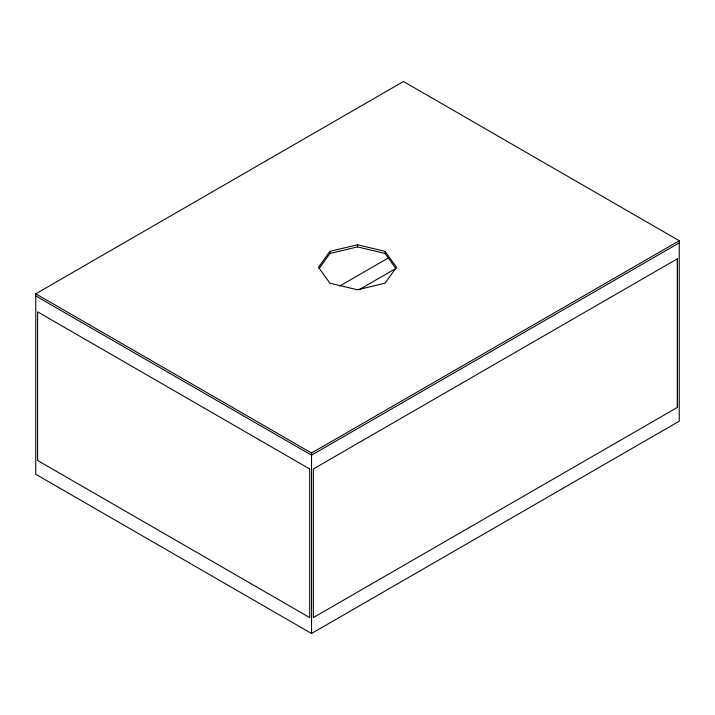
<?xml version="1.0" encoding="UTF-8"?>
<svg xmlns="http://www.w3.org/2000/svg" width="715" height="715" viewBox="0 0 715 715"><rect width="100%" height="100%" fill="white"/><g stroke="black" fill="none" stroke-linecap="round" stroke-linejoin="round"><path stroke-width="1.07" d="M329.919 251.349L318.497 267.276L329.919 283.194L357.5 289.79L385.081 283.194L396.503 267.276L385.081 251.349L357.5 244.753L329.919 251.349L329.919 253.476L319.131 268.509M35.75 293.811L403.466 81.51L679.25 240.732L679.25 421.189L311.534 633.49L35.75 474.268L35.75 293.811L311.534 453.033L679.25 240.732M339.732 286.027L388.978 257.588M359.046 289.736L395.744 268.554M679.25 242.859L311.534 455.16L35.75 295.93M329.919 253.476L357.5 246.881L385.081 253.476L395.869 268.509M677.4 258.776L677.4 407.389M385.081 251.349L385.081 253.476M357.5 244.753L357.5 246.881M311.534 453.033L311.534 633.49M677.409 258.776L313.367 468.951L313.376 617.563L677.409 407.389L677.409 258.776M309.693 468.96L37.591 311.856L37.591 460.469L309.693 617.563L309.693 468.96"/></g></svg>
